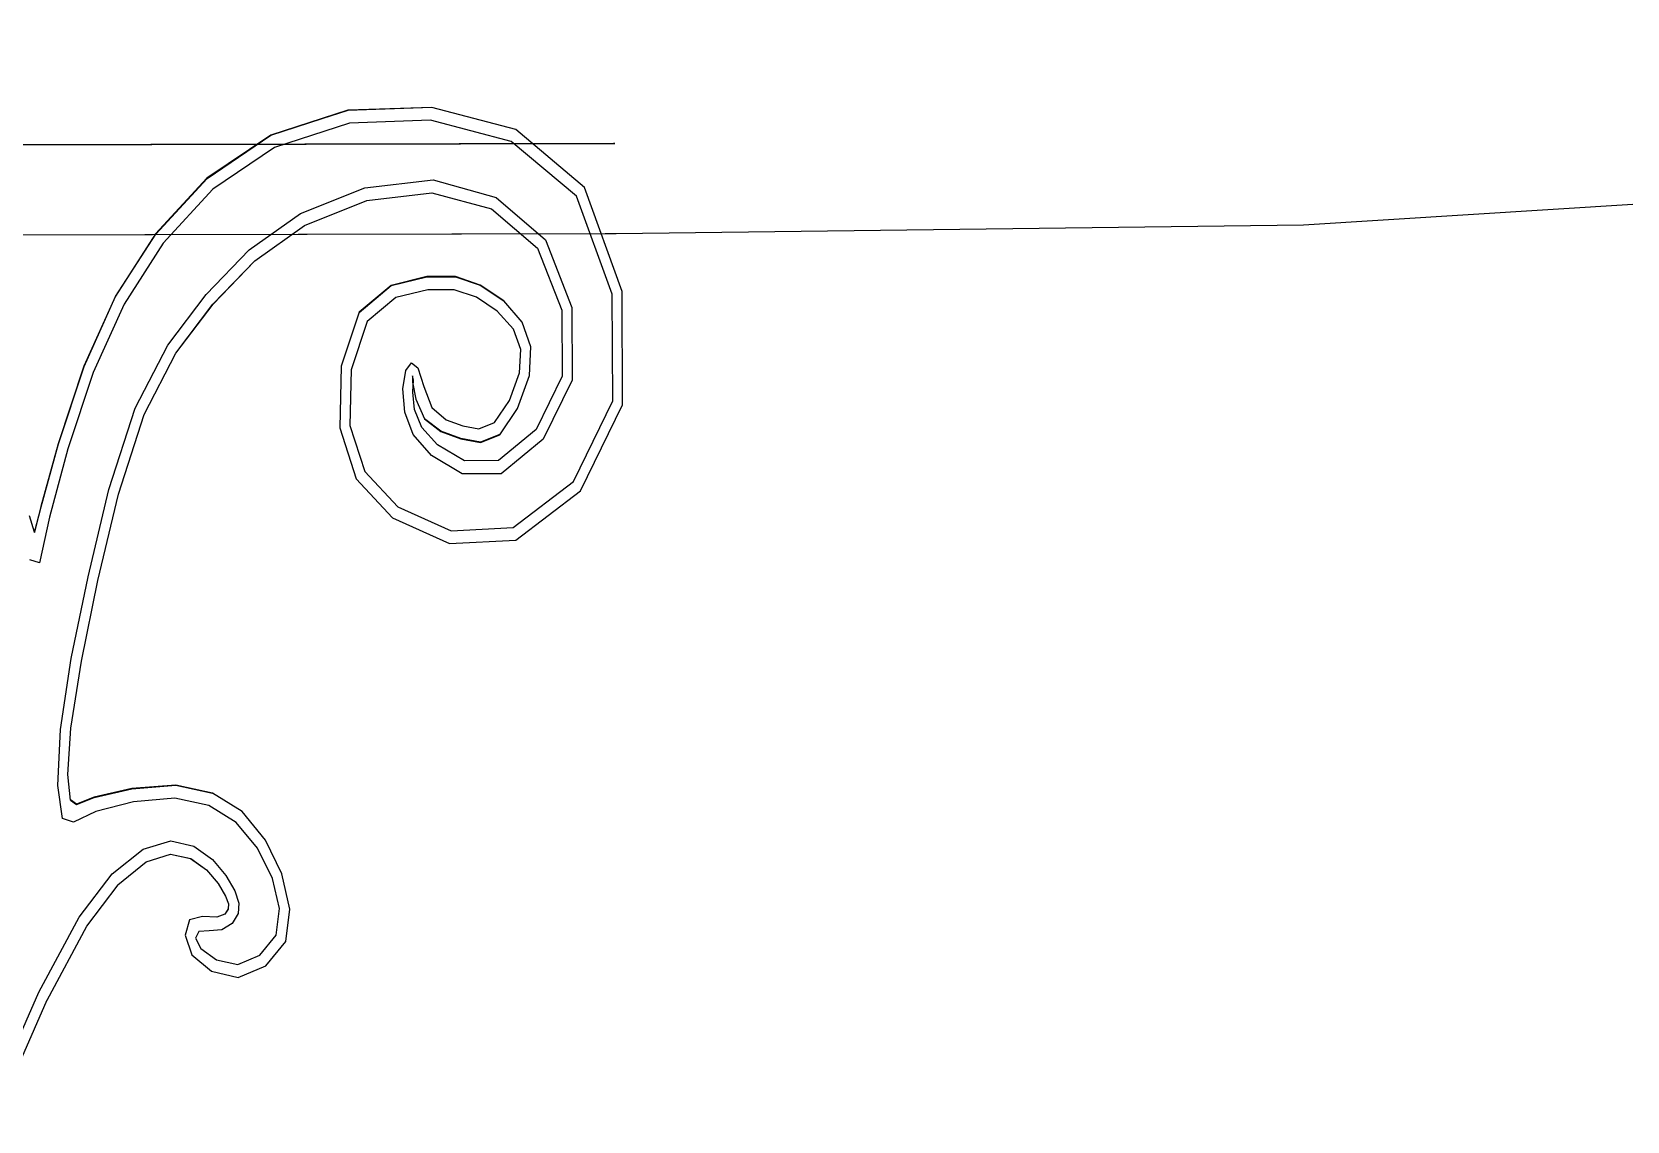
# Model space of a CAD drawing. Header units: millimetres. Extents: x 174511 to 265775, y -1918 to 26385.
# Drawn here: x 256228 to 256728, y 2213 to 2555 of the extents above; entities that cross this region are included whole.
import ezdxf

# ---------------------------------------------------------------- set-up
doc = ezdxf.new("R2010")
doc.units = ezdxf.units.MM

msp = doc.modelspace()

# ---------------------------------------------------------------- linework, layer by layer
at = {"color": 2, "true_color": 0xffff00}
for points in [[(256302.9, 2522.64), (256327.1, 2530.43), (256327.1, 2530.43), (256302.89, 2522.65), (256282.88, 2509.15), (256266.72, 2491.7), (256254.11, 2472.07), (256244.2, 2450.15), (256236.17, 2425.81), (256230.75, 2406.09), (256228.7, 2398.04), (256228.72, 2398.02), (256228.73, 2398.02), (256230.81, 2406.07), (256236.24, 2425.77), (256244.29, 2450.09), (256254.21, 2471.98), (256266.82, 2491.59), (256282.93, 2509.08), (256302.91, 2522.63)], [(256302.9, 2522.64), (256327.1, 2530.43), (256327.09, 2530.43), (256302.89, 2522.65), (256282.88, 2509.15), (256266.72, 2491.7), (256254.11, 2472.07), (256244.2, 2450.15), (256236.16, 2425.81), (256230.75, 2406.09), (256228.7, 2398.04), (256228.72, 2398.02), (256228.73, 2398.02), (256230.81, 2406.07), (256236.24, 2425.77), (256244.29, 2450.09), (256254.21, 2471.98), (256266.82, 2491.59), (256282.93, 2509.08), (256302.9, 2522.63)], [(256351.86, 2478.18), (256360.87, 2478.14), (256368.6, 2475.54), (256368.6, 2475.55), (256376.01, 2470.63), (256376.01, 2470.63), (256368.6, 2475.57), (256360.86, 2478.24), (256351.85, 2478.34), (256340.65, 2475.52), (256330.58, 2467.06), (256330.58, 2467.04), (256330.58, 2467.03), (256340.65, 2475.42)], [(256351.86, 2478.18), (256360.87, 2478.14), (256368.61, 2475.54), (256368.61, 2475.55), (256376.01, 2470.63), (256376.01, 2470.63), (256368.61, 2475.57), (256360.86, 2478.24), (256351.86, 2478.34), (256340.65, 2475.52), (256330.59, 2467.06), (256330.59, 2467.04), (256330.59, 2467.03), (256340.65, 2475.42)], [(256368.72, 2426.33), (256362.5, 2427.47), (256356.22, 2429.74), (256356.21, 2429.72), (256351.1, 2433.66), (256351.09, 2433.65), (256356.2, 2429.67), (256362.49, 2427.36), (256368.71, 2426.26), (256374.71, 2428.66), (256374.71, 2428.67), (256368.72, 2426.31)], [(256368.72, 2426.33), (256362.51, 2427.47), (256356.22, 2429.74), (256356.21, 2429.72), (256351.1, 2433.66), (256351.1, 2433.65), (256356.2, 2429.67), (256362.49, 2427.36), (256368.71, 2426.26), (256374.71, 2428.66), (256374.71, 2428.67), (256368.72, 2426.31)], [(256241.94, 2312.63), (256241.95, 2312.61), (256247.5, 2314.78), (256259.33, 2317.5), (256273.13, 2318.68), (256273.12, 2318.69), (256284.56, 2316.21), (256284.56, 2316.21), (256273.12, 2318.71), (256259.3, 2317.6), (256247.46, 2314.93), (256241.92, 2312.71), (256240.04, 2314.04), (256240.06, 2314.02)], [(256241.94, 2312.63), (256241.95, 2312.61), (256247.5, 2314.78), (256259.33, 2317.5), (256273.13, 2318.68), (256273.12, 2318.69), (256284.56, 2316.21), (256284.56, 2316.21), (256273.12, 2318.71), (256259.3, 2317.6), (256247.46, 2314.93), (256241.92, 2312.71), (256240.04, 2314.04), (256240.06, 2314.02)]]:
    msp.add_lwpolyline(points, close=True, dxfattribs=at)
for points in [[(256213.38, 2215.71), (256230.11, 2253.73), (256242.8, 2277.32), (256253.15, 2290.83), (256262.84, 2298.57), (256271.5, 2301.25), (256278.79, 2299.6), (256284.6, 2295.38), (256288.82, 2290.4), (256291.56, 2285.52), (256292.89, 2281.65), (256292.67, 2278.39), (256290.74, 2275.34), (256287.56, 2273.29), (256283.59, 2273.04), (256280.33, 2272.76), (256279.26, 2270.68), (256280.91, 2267.48), (256285.82, 2263.9), (256292.51, 2262.38), (256299.5, 2265.37), (256304.6, 2271.65), (256305.63, 2280), (256303.4, 2289.42), (256298.75, 2298.9), (256292, 2307.02), (256283.47, 2312.36), (256272.83, 2314.61), (256259.77, 2313.45), (256247.94, 2310.42), (256241.01, 2307.07), (256237.54, 2308.19), (256236.11, 2318.63), (256236.94, 2336.12), (256240.3, 2358.41), (256245.55, 2384.02), (256252.11, 2411.51), (256260.33, 2437.03), (256270.58, 2456.76), (256282.59, 2472.65), (256296.06, 2486.65), (256312.26, 2498.05), (256332.44, 2506.15), (256353.83, 2508.61), (256373.65, 2503.13), (256389.1, 2489.77), (256397.36, 2468.6), (256397.43, 2445.73), (256388.32, 2427.25), (256375.13, 2416.39), (256362.96, 2416.37), (256353.28, 2422.16), (256347.58, 2428.7), (256344.9, 2435.75), (256344.33, 2443.07), (256345.24, 2448.82), (256347, 2451.19), (256349.06, 2449.68), (256350.87, 2443.79), (256353.47, 2437.14), (256357.88, 2433.33), (256363.12, 2431.42), (256368.2, 2430.48), (256373.09, 2432.47), (256377.78, 2439.38), (256380.96, 2448.08), (256381.35, 2455.42), (256379, 2461.76), (256373.97, 2467.43), (256367.39, 2471.77), (256360.38, 2474.1), (256352.2, 2474.15), (256342.12, 2471.68), (256333.1, 2464.15), (256328.1, 2449.02), (256327.68, 2431.58), (256332.39, 2417.14), (256342.79, 2406.02), (256359.44, 2398.52), (256378.92, 2399.55), (256397.83, 2414), (256410.18, 2439.27), (256409.96, 2472.71), (256398.79, 2503.47), (256378.28, 2520.7), (256353.02, 2527.35), (256327.58, 2526.38), (256304.1, 2518.82), (256284.73, 2505.69), (256269.1, 2488.71), (256256.83, 2469.61), (256247.14, 2448.2), (256239.23, 2424.27), (256233.5, 2402.74), (256230.32, 2388.48), (256227.23, 2389.38)], [(256213.38, 2215.71), (256230.1, 2253.73), (256242.8, 2277.32), (256253.15, 2290.83), (256262.84, 2298.57), (256271.5, 2301.25), (256278.79, 2299.6), (256284.59, 2295.38), (256288.82, 2290.4), (256291.56, 2285.52), (256292.89, 2281.65), (256292.67, 2278.39), (256290.74, 2275.34), (256287.56, 2273.29), (256283.59, 2273.03), (256280.32, 2272.76), (256279.25, 2270.68), (256280.91, 2267.48), (256285.82, 2263.9), (256292.51, 2262.38), (256299.5, 2265.37), (256304.6, 2271.65), (256305.63, 2280), (256303.4, 2289.42), (256298.75, 2298.9), (256292, 2307.02), (256283.47, 2312.36), (256272.83, 2314.61), (256259.77, 2313.45), (256247.94, 2310.42), (256241.01, 2307.06), (256237.54, 2308.19), (256236.11, 2318.63), (256236.94, 2336.12), (256240.3, 2358.41), (256245.55, 2384.02), (256252.11, 2411.51), (256260.33, 2437.03), (256270.58, 2456.76), (256282.58, 2472.65), (256296.06, 2486.65), (256312.26, 2498.05), (256332.44, 2506.15), (256353.83, 2508.61), (256373.65, 2503.13), (256389.09, 2489.77), (256397.36, 2468.6), (256397.43, 2445.73), (256388.32, 2427.25), (256375.13, 2416.38), (256362.96, 2416.37), (256353.28, 2422.16), (256347.57, 2428.7), (256344.9, 2435.75), (256344.33, 2443.07), (256345.24, 2448.82), (256346.99, 2451.19), (256349.06, 2449.68), (256350.87, 2443.79), (256353.47, 2437.14), (256357.88, 2433.33), (256363.12, 2431.42), (256368.2, 2430.47), (256373.09, 2432.47), (256377.78, 2439.38), (256380.96, 2448.08), (256381.35, 2455.42), (256379, 2461.76), (256373.97, 2467.43), (256367.39, 2471.77), (256360.38, 2474.1), (256352.2, 2474.15), (256342.12, 2471.68), (256333.1, 2464.15), (256328.1, 2449.01), (256327.68, 2431.58), (256332.39, 2417.14), (256342.79, 2406.02), (256359.44, 2398.52), (256378.92, 2399.55), (256397.83, 2414), (256410.18, 2439.27), (256409.96, 2472.71), (256398.79, 2503.47), (256378.28, 2520.7), (256353.02, 2527.35), (256327.58, 2526.38), (256304.1, 2518.82), (256284.73, 2505.68), (256269.09, 2488.7), (256256.83, 2469.61), (256247.14, 2448.2), (256239.23, 2424.27), (256233.5, 2402.74), (256230.32, 2388.48), (256227.23, 2389.38)]]:
    msp.add_lwpolyline(points, dxfattribs=at)
for points in [[(256730.3, 2500.87, 0), (256626.95, 2494.4, 0), (256411.3, 2491.66, 0), (256410.43, 2491.66, 0), (256407.8, 2491.66, 0), (255974.34, 2490.74, 0), (255427.79, 2490.74, 0), (255427.79, 2809.09, 0), (255427.79, 2901.52, 0), (255974.34, 2901.52, 0), (256407.78, 2902.44, 0), (256613.84, 2905.18, 0), (256706.98, 2911.65, 0), (256800.15, 2923.74, 0)], [(256730.3, 2500.87, 0), (256626.95, 2494.4, 0), (256411.3, 2491.66, 0), (255974.83, 2490.74, 0), (255427.79, 2490.74, 0), (255427.79, 2509.09, 0), (255427.79, 2519.09, 0), (255974.77, 2519.09, 0), (256410.87, 2520, 0), (256410.43, 2520, 0), (255974.71, 2519.09, 0), (255427.79, 2519.09, 0), (255427.79, 2873.18, 0), (255974.71, 2873.18, 0), (256410.43, 2874.09, 0), (256623.74, 2876.84, 0), (256724.54, 2883.31, 0), (256822.71, 2895.39, 0)], [(256216.01, 2213.29, 0), (256232.67, 2251.29, 0), (256232.69, 2251.27, 0), (256245.12, 2274.48, 0), (256254.95, 2287.44, 0), (256254.94, 2287.44, 0), (256263.78, 2294.64, 0), (256263.78, 2294.64, 0), (256271.44, 2297.08, 0), (256277.75, 2295.71, 0), (256282.71, 2292.1, 0), (256286.34, 2287.81, 0), (256288.64, 2283.9, 0), (256289.62, 2281.49, 0), (256289.49, 2279.84, 0), (256288.45, 2278.23, 0), (256285.96, 2277.25, 0), (256281.47, 2277.46, 0), (256277.37, 2276.41, 0), (256276.04, 2271.65, 0), (256278.13, 2265.5, 0), (256284.31, 2260.29, 0), (256292.68, 2258.34, 0), (256301.33, 2261.99, 0), (256307.61, 2269.65, 0), (256308.9, 2279.74, 0), (256306.37, 2290.83, 0), (256301.25, 2301.48, 0), (256293.86, 2310.38, 0), (256284.56, 2316.21, 0), (256273.12, 2318.71, 0), (256259.3, 2317.6, 0), (256247.46, 2314.93, 0), (256241.92, 2312.71, 0), (256240.04, 2314.04, 0), (256240.06, 2314.02, 0), (256240.06, 2314.01, 0), (256239.23, 2322.02, 0), (256240.13, 2336.58, 0), (256243.45, 2357.65, 0), (256248.63, 2382.9, 0), (256255.09, 2409.95, 0), (256263.13, 2435, 0), (256273.11, 2454.24, 0), (256284.76, 2469.65, 0), (256297.83, 2483.24, 0), (256313.51, 2494.29, 0), (256332.99, 2502.11, 0), (256353.47, 2504.56, 0), (256353.47, 2504.57, 0), (256372.16, 2499.48, 0), (256372.16, 2499.48, 0), (256386.57, 2487.14, 0), (256394.21, 2467.78, 0), (256394.33, 2446.97, 0), (256386.17, 2430.28, 0), (256374.38, 2420.51, 0), (256363.62, 2420.42, 0), (256355.15, 2425.43, 0), (256350.26, 2430.96, 0), (256348.01, 2436.61, 0), (256347.48, 2441.99, 0), (256347.62, 2445.89, 0), (256347.36, 2447.09, 0), (256347.38, 2445.19, 0), (256348.39, 2439.76, 0), (256351.1, 2433.64, 0), (256356.21, 2429.67, 0), (256362.49, 2427.36, 0), (256368.71, 2426.25, 0), (256374.71, 2428.65, 0), (256380.33, 2436.85, 0), (256384.08, 2447.25, 0), (256384.5, 2456.25, 0), (256381.75, 2464, 0), (256376.01, 2470.63, 0), (256368.61, 2475.57, 0), (256360.86, 2478.25, 0), (256351.86, 2478.34, 0), (256340.65, 2475.52, 0), (256330.59, 2467.06, 0), (256325.02, 2450.2, 0), (256324.53, 2430.83, 0), (256329.73, 2414.85, 0), (256341.06, 2402.61, 0), (256358.94, 2394.47, 0), (256379.81, 2395.57, 0), (256400.06, 2411.05, 0), (256413.29, 2438.01, 0), (256413.1, 2473.56, 0), (256401.32, 2506.19, 0), (256379.8, 2524.38, 0), (256353.42, 2531.37, 0), (256327.1, 2530.43, 0), (256302.89, 2522.65, 0), (256282.87, 2509.15, 0), (256266.72, 2491.7, 0), (256254.11, 2472.07, 0), (256244.2, 2450.15, 0), (256236.17, 2425.81, 0), (256230.75, 2406.09, 0), (256228.7, 2398.03, 0), (256227.15, 2403.17, 0)], [(256216.01, 2213.29, 0), (256232.67, 2251.29, 0), (256232.68, 2251.27, 0), (256245.12, 2274.48, 0), (256254.95, 2287.44, 0), (256254.94, 2287.44, 0), (256263.78, 2294.64, 0), (256263.78, 2294.64, 0), (256271.44, 2297.08, 0), (256277.74, 2295.71, 0), (256282.71, 2292.1, 0), (256286.34, 2287.8, 0), (256288.64, 2283.9, 0), (256289.62, 2281.48, 0), (256289.49, 2279.83, 0), (256288.45, 2278.23, 0), (256285.96, 2277.25, 0), (256281.47, 2277.46, 0), (256277.37, 2276.41, 0), (256276.04, 2271.65, 0), (256278.13, 2265.5, 0), (256284.31, 2260.29, 0), (256292.67, 2258.34, 0), (256301.32, 2261.99, 0), (256307.61, 2269.65, 0), (256308.9, 2279.74, 0), (256306.37, 2290.83, 0), (256301.25, 2301.48, 0), (256293.86, 2310.38, 0), (256284.56, 2316.21, 0), (256273.12, 2318.71, 0), (256259.3, 2317.6, 0), (256247.46, 2314.93, 0), (256241.92, 2312.71, 0), (256240.04, 2314.04, 0), (256240.06, 2314.02, 0), (256240.06, 2314.01, 0), (256239.23, 2322.02, 0), (256240.13, 2336.58, 0), (256243.45, 2357.65, 0), (256248.63, 2382.9, 0), (256255.08, 2409.95, 0), (256263.13, 2435, 0), (256273.11, 2454.23, 0), (256284.75, 2469.65, 0), (256297.83, 2483.24, 0), (256313.51, 2494.29, 0), (256332.99, 2502.11, 0), (256353.47, 2504.56, 0), (256353.47, 2504.57, 0), (256372.16, 2499.48, 0), (256372.16, 2499.48, 0), (256386.57, 2487.14, 0), (256394.21, 2467.78, 0), (256394.33, 2446.97, 0), (256386.17, 2430.28, 0), (256374.38, 2420.51, 0), (256363.62, 2420.42, 0), (256355.15, 2425.43, 0), (256350.26, 2430.96, 0), (256348.01, 2436.61, 0), (256347.48, 2441.99, 0), (256347.62, 2445.89, 0), (256347.35, 2447.09, 0), (256347.38, 2445.19, 0), (256348.39, 2439.76, 0), (256351.1, 2433.64, 0), (256356.21, 2429.67, 0), (256362.49, 2427.36, 0), (256368.71, 2426.25, 0), (256374.71, 2428.65, 0), (256380.32, 2436.85, 0), (256384.08, 2447.25, 0), (256384.49, 2456.25, 0), (256381.74, 2464, 0), (256376.01, 2470.63, 0), (256368.6, 2475.57, 0), (256360.86, 2478.24, 0), (256351.85, 2478.34, 0), (256340.65, 2475.52, 0), (256330.58, 2467.06, 0), (256325.01, 2450.2, 0), (256324.53, 2430.83, 0), (256329.73, 2414.85, 0), (256341.06, 2402.61, 0), (256358.94, 2394.47, 0), (256379.81, 2395.57, 0), (256400.06, 2411.05, 0), (256413.29, 2438.01, 0), (256413.1, 2473.56, 0), (256401.32, 2506.19, 0), (256379.8, 2524.37, 0), (256353.42, 2531.37, 0), (256327.1, 2530.42, 0), (256302.89, 2522.65, 0), (256282.87, 2509.15, 0), (256266.72, 2491.7, 0), (256254.11, 2472.07, 0), (256244.2, 2450.15, 0), (256236.16, 2425.81, 0), (256230.75, 2406.09, 0), (256228.7, 2398.03, 0), (256227.15, 2403.17, 0)]]:
    msp.add_polyline3d(points, dxfattribs=at)

doc.saveas('drawing.dxf')
